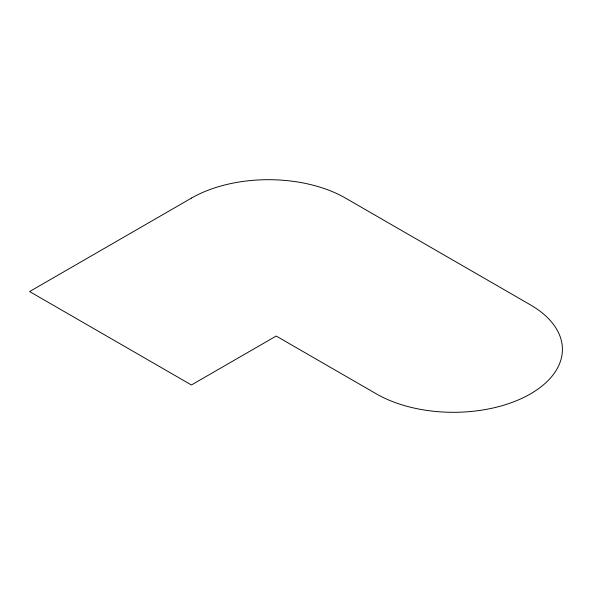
<?xml version="1.0" encoding="UTF-8"?>
<svg xmlns="http://www.w3.org/2000/svg" width="592" height="592" viewBox="0 0 592 592"><rect width="100%" height="100%" fill="white"/><g stroke="black" fill="none" stroke-linecap="round" stroke-linejoin="round"><path stroke-width="0.89" d="M191.423 198.12L29.6 291.553L191.423 384.978L276.19 336.041L376.364 393.88A108.98 62.915 0 0 0 530.484 393.88A108.98 62.915 0 0 0 530.484 304.895L345.543 198.12A108.98 62.915 0 0 0 191.423 198.12"/></g></svg>
